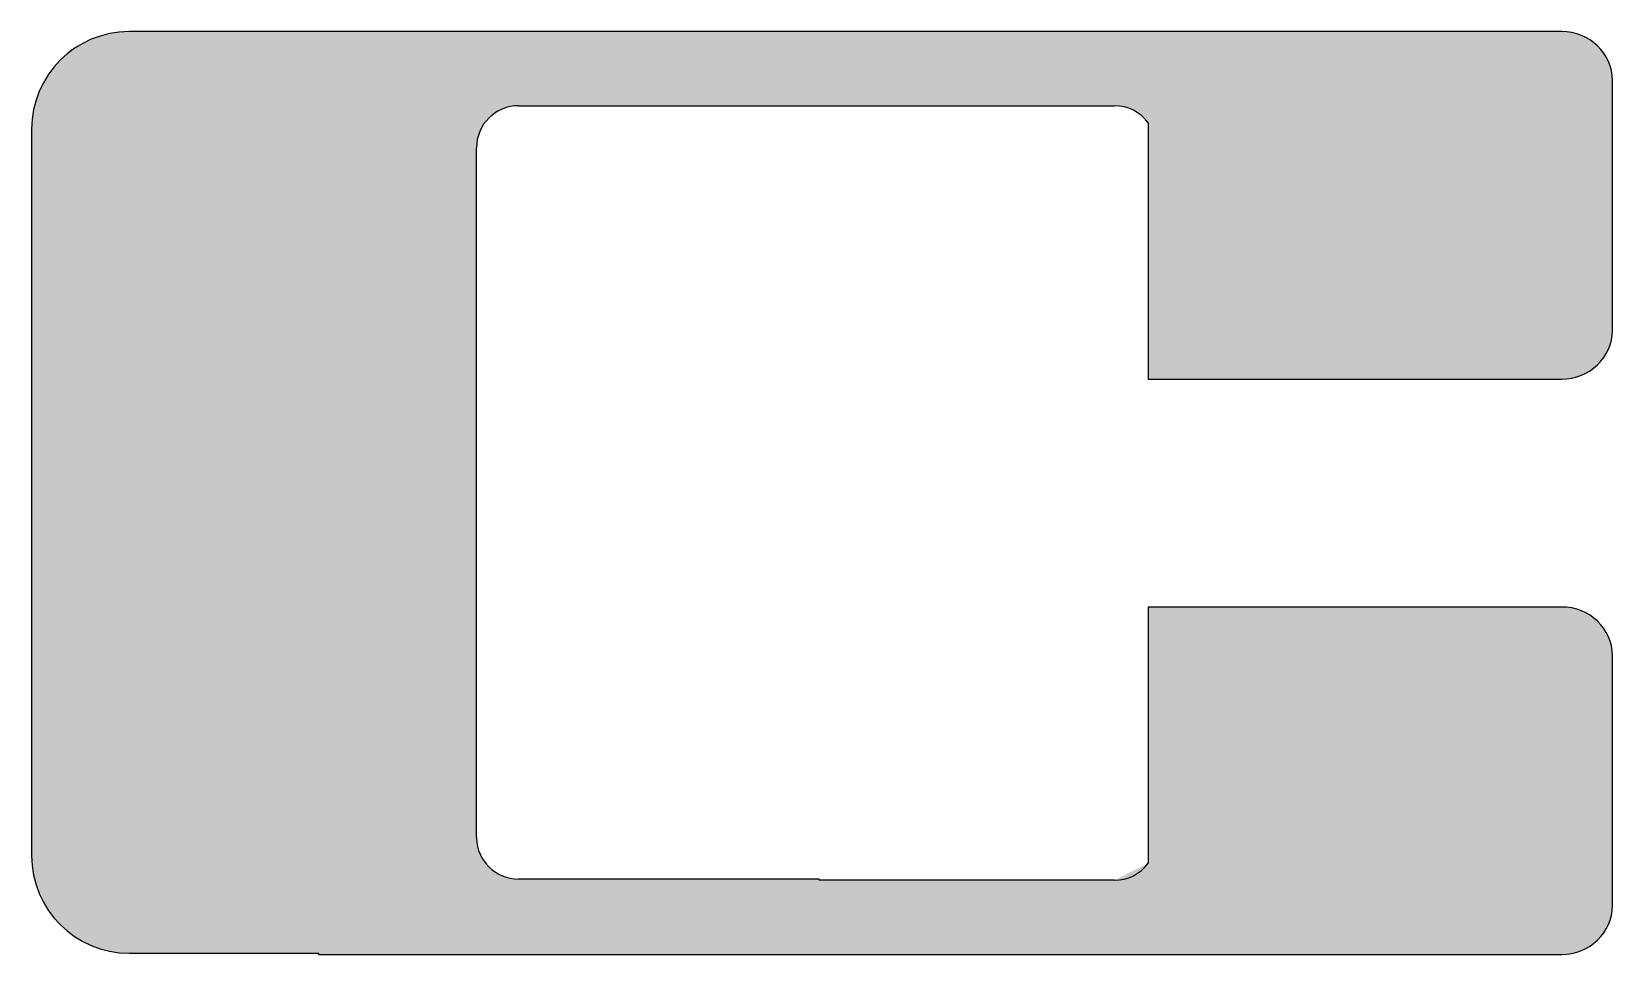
# Model space of a CAD drawing. Extents: x 0 to 6.72, y 0 to 3.92.
import ezdxf

# ---------------------------------------------------------------- set-up
doc = ezdxf.new("R2010")
doc.units = 0
doc.header["$MEASUREMENT"] = 0
doc.layers.get('0').update_dxf_attribs({"linetype": 'CONTINUOUS'})

msp = doc.modelspace()

# ---------------------------------------------------------------- hatches: boundary and pattern name
h = msp.add_hatch(color=7)
edge = h.paths.add_edge_path()
edge.add_line((1.8922915456450458, 2.3003776224024213), (1.8922880754867792, 2.301492691049623))
edge.add_line((1.8922880754867792, 2.301492691049623), (1.8922884227425432, 2.7115228553658195))
edge.add_line((1.8922884227425432, 2.7115228553658195), (1.892289029161096, 3.4275653916710596))
edge.add_arc((2.0714400475547285, 3.427565513086645), 0.1791510183936736, 90.000211, 180.000039)
edge.add_line((2.0714393870035455, 3.6067165314791008), (4.603756786982183, 3.6067167031878187))
edge.add_arc((4.603756797518926, 3.4275654171089776), 0.1791512860788414, 36.394955, 90.000003)
edge.add_line((4.74796391650861, 3.5338644770126213), (4.7479639165086045, 2.4457928681411083))
edge.add_line((4.7479639165086045, 2.4457928681411083), (6.505157211592843, 2.4457928681411083))
edge.add_ellipse((6.505157200632043, 2.6527149329685846), major_axis=(0.2152504012576773, -8e-16), ratio=0.961309, start_angle=270.000003, end_angle=359.999993)
edge.add_line((6.720407601889718, 2.6527149075307133), (6.720407586388815, 3.7144569897689106))
edge.add_ellipse((6.505157185131168, 3.714456979232255), major_axis=(0.2152504012576462, -8e-16), ratio=0.961309, start_angle=3e-06, end_angle=89.999993)
edge.add_line((6.505157211592843, 3.9213790440597003), (0.4161354319254165, 3.921378928386913))
edge.add_arc((0.4161354740722441, 3.506910120981326), 0.4144688074055892, 90.000006, 179.999986)
edge.add_line((0.0016666666666674, 3.506910222732762), (0.0016666666666683, 0.4209476887819559))
edge.add_arc((0.4161354748415397, 0.4209477908520387), 0.414468808174884, 180.000014, 269.999994)
edge.add_line((0.4161354319254201, 0.006478982677157), (1.220414191984305, 0.006478982677157))
edge.add_line((1.220414191984305, 0.006478982677157), (1.220414191984305, 0.001666722734905))
edge.add_line((1.220414191984305, 0.001666722734905), (6.505160458956416, 0.0016666666666669))
edge.add_ellipse((6.505160421533716, 0.2085887569322134), major_axis=(0.2152504277195988, -8e-16), ratio=0.961309, start_angle=270.00001, end_angle=359.99999)
edge.add_line((6.720410849253312, 0.208588720957545), (6.720410849253311, 1.2703308031957423))
edge.add_ellipse((6.505160447995488, 1.2703307777577957), major_axis=(0.2152504012578234, -8e-16), ratio=0.961309, start_angle=7e-06, end_angle=89.999997)
edge.add_line((6.505160458956416, 1.4772528425854123), (4.747967163872177, 1.4772528425854166))
edge.add_line((4.747967163872177, 1.4772528425854166), (4.747967163872177, 0.3891812337138383))
edge.add_arc((4.603760044882508, 0.4954802936174709), 0.1791512860788244, 269.999997, 323.605045)
edge.add_line((4.603760034345756, 0.3163290075386469), (3.3491109118572786, 0.3163290149214948))
edge.add_line((3.3491109118572786, 0.3163290149214948), (3.3491109118572786, 0.3211415886518747))
edge.add_line((3.3491109118572786, 0.3211415886518747), (2.0714393870035415, 0.3211416035530403))
edge.add_arc((2.0714395450544854, 0.5002932966384953), 0.1791516930855247, 181.53894, 269.999949)
edge.add_arc((2.0714395451394223, 0.5002932966401823), 0.1791516931704762, 180.40267, 181.53894)
edge.add_line((1.8922922762532974, 0.4990342428323764), (1.8922878680796216, 0.711279173883275))
edge.add_line((1.8922878680796216, 0.711279173883275), (1.8922879814614337, 1.211522855363983))
edge.add_line((1.8922879814614337, 1.211522855363983), (1.89228807548678, 1.626365279619085))
edge.add_line((1.89228807548678, 1.626365279619085), (1.8922915456450453, 1.6274803482683988))
edge.add_line((1.8922915456450453, 1.6274803482683988), (1.8922915456450458, 2.3003776224024213))

# ---------------------------------------------------------------- linework, layer by layer
at = {"color": 7, "linetype": 'CONTINUOUS'}
for p, q in [((6.505157, 3.921379), (0.416135, 3.921379)), ((6.720408, 2.652715), (6.720408, 3.714457)), ((2.071439, 3.606717), (4.603757, 3.606717)), ((0.001667, 3.50691), (0.001667, 0.420948)), ((4.747964, 3.533864), (4.747964, 2.445793)), ((1.892288, 2.711523), (1.892289, 3.427565)), ((1.892288, 2.301493), (1.892288, 2.711523)), ((4.747964, 2.445793), (6.505157, 2.445793)), ((1.892292, 2.300378), (1.892288, 2.301493)), ((1.892292, 1.62748), (1.892292, 2.300378)), ((1.892288, 1.626365), (1.892292, 1.62748)), ((1.892288, 1.211523), (1.892288, 1.626365)), ((6.50516, 1.477253), (4.747967, 1.477253)), ((4.747967, 1.477253), (4.747967, 0.389181)), ((1.892288, 0.711279), (1.892288, 1.211523)), ((6.720411, 0.208589), (6.720411, 1.270331)), ((1.892292, 0.499034), (1.892288, 0.711279)), ((3.349111, 0.321142), (2.071439, 0.321142)), ((3.349111, 0.316329), (3.349111, 0.321142)), ((4.60376, 0.316329), (3.349111, 0.316329)), ((0.416135, 0.006479), (1.220414, 0.006479)), ((1.220414, 0.006479), (1.220414, 0.001667)), ((1.220414, 0.001667), (6.50516, 0.001667))]:
    msp.add_line(p, q, dxfattribs=at)
for centre, radius, start, end in [((0.416135, 3.50691), 0.414469, 90.000006, 179.999986), ((2.07144, 3.427566), 0.179151, 90.000211, 180.000039), ((4.603757, 3.427565), 0.179151, 36.394955, 90.000003), ((2.07144, 0.500293), 0.179152, 180.40267, 181.53894), ((2.07144, 0.500293), 0.179152, 181.53894, 269.999949), ((0.416135, 0.420948), 0.414469, 180.000014, 269.999994), ((4.60376, 0.49548), 0.179151, 269.999997, 323.605045)]:
    msp.add_arc(centre, radius, start, end, dxfattribs=at)
for centre, major_axis, start_param, end_param in [((6.505157, 3.714457), (0.2152504012576462, -8e-16), 5.09208925e-08, 1.5707962038605208), ((6.505157, 2.652715), (0.2152504012576773, -8e-16), -1.5707962758737317, -1.229345471e-07), ((6.50516, 1.270331), (0.2152504012578234, -8e-16), 1.229349206e-07, 1.57079627587315), ((6.50516, 0.208589), (0.2152504277195988, -8e-16), -1.5707961529383292, -1.738561e-07)]:
    msp.add_ellipse(centre, major_axis=major_axis, ratio=0.961309, start_param=start_param, end_param=end_param, dxfattribs=at)

doc.saveas('drawing.dxf')
